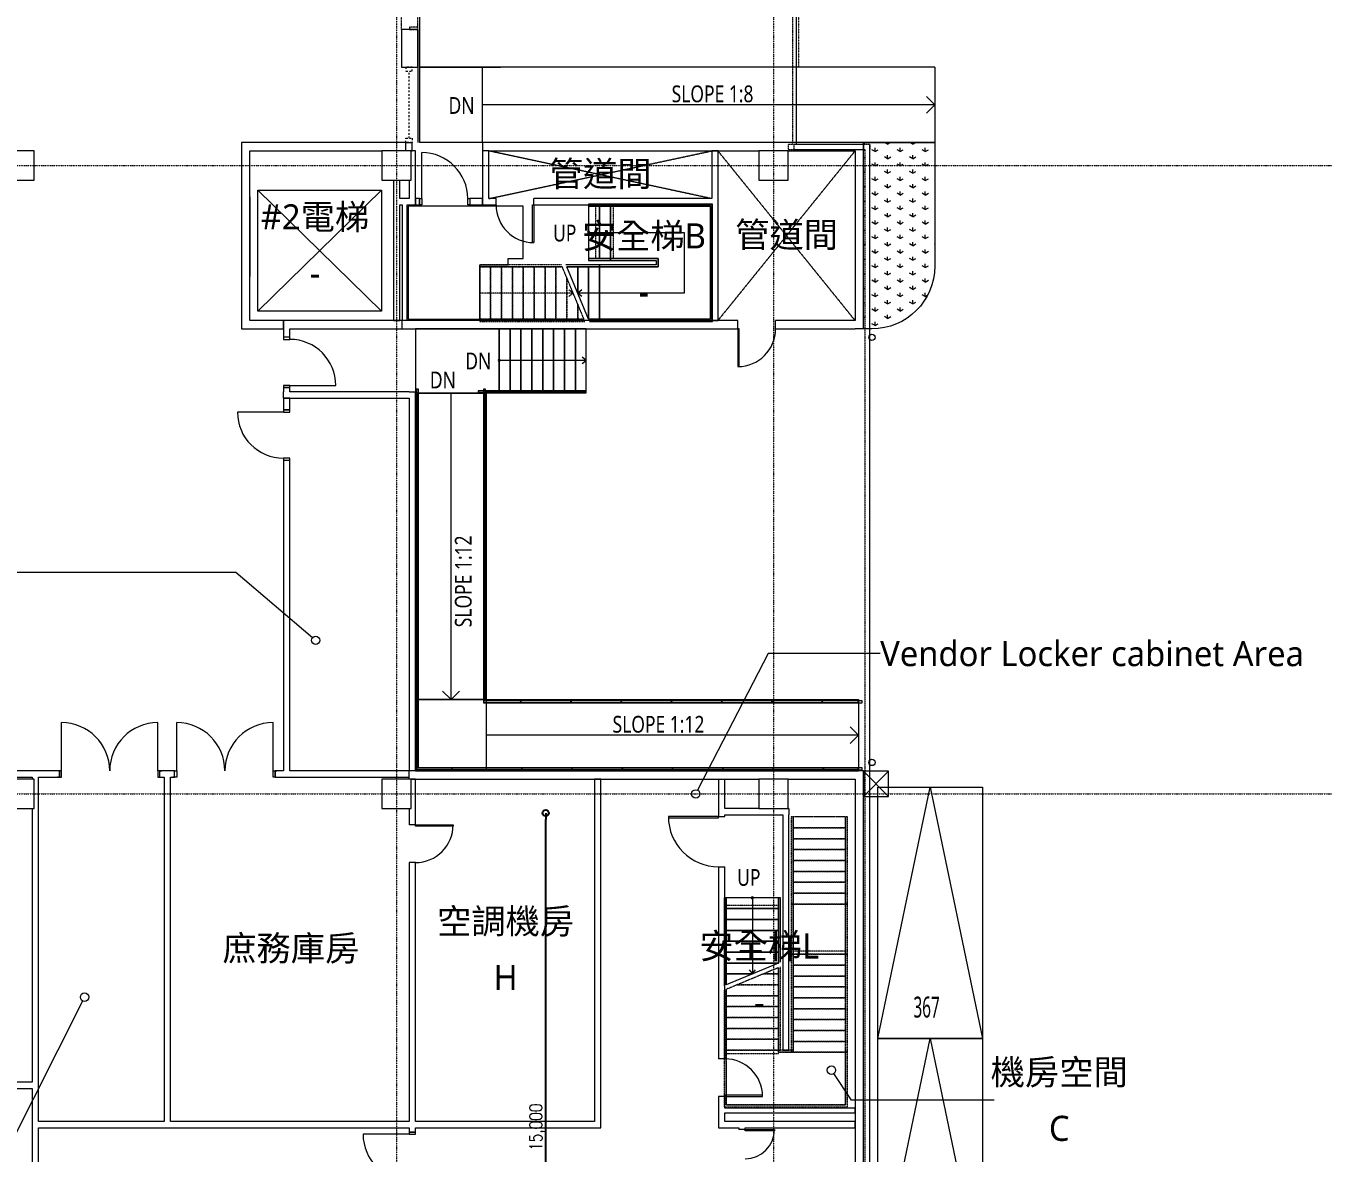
# Model space of a CAD drawing. Extents: x -212173 to 328152, y -560063 to 252500.
# Drawn here: x 240726 to 271699, y 6920 to 33828 of the extents above; entities that cross this region are included whole.
import ezdxf
from ezdxf.enums import TextEntityAlignment as Align

# ---------------------------------------------------------------- set-up
doc = ezdxf.new("R2010")
doc.units = 0
doc.header["$LTSCALE"] = 15
for name, pattern in [('H12PL1$0$DOTK1', [0.01, 0.005, -0.005]), ('H12PL1$0$HIDDEN', [0.4, 0.3, -0.1]), ('H12PL1$0$JJP_三點線', [0.9, 0.3, -0.15, 0, -0.15, 0, -0.15, 0, -0.15]), ('H12PL1$0$JJP_虛線(退縮線、投影線、地下室範圍、非屬本工程、圖面分區)', [0.45, 0.3, -0.15]), ('H12PL1$0$TAI_虛線', [5.644, 2.822, -2.822]), ('H12PL1$0$虛線', [0.846667, 0.423333, -0.423333])]:
    doc.linetypes.add(name, pattern=pattern)
for name, color, linetype in [('H12PL1$0$A-OBJE-2D', 252, 'Continuous'), ('H12PL1$0$A-RAIL', 252, 'Continuous'), ('H12PL1$0$A-STRS', 252, 'Continuous'), ('H12PL1$0$A-TEXT', 252, 'Continuous'), ('H12PL1$0$A-WALL-EX', 252, 'Continuous'), ('H12PL1$0$A-WALL-IN', 252, 'Continuous'), ('H12PL1$0$A-ZONE', 252, 'Continuous'), ('H12PL1$0$Door', 252, 'Continuous'), ('H12PL1$0$Hattch', 252, 'Continuous'), ('H12PL1$0$L10_14_KABE1', 252, 'Continuous'), ('H12PL1$0$L10_14_PKG', 252, 'Continuous'), ('H12PL1$0$L10_14_PKG-NN', 252, 'Continuous'), ('H12PL1$0$L10_14_SIAGE2', 252, 'Continuous'), ('H12PL1$0$L10_14_SUGATA3', 252, 'Continuous'), ('H12PL1$0$L10_14_SUGATA4', 252, 'Continuous'), ('H12PL1$0$L10_14_SUGATAD', 252, 'Continuous'), ('H12PL1$0$S-COL', 252, 'Continuous'), ('H12PL1$0$S-GRID', 252, 'Continuous'), ('H12PL1$0$S-SLAB-SHOW', 252, 'Continuous'), ('XFM2P25-200K$0$arc-dim', 2, 'Continuous'), ('XFM2P25-200K$0$M-PIPE-CHWR13', 94, 'Continuous')]:
    doc.layers.add(name, color=color, linetype=linetype)
doc.styles.add('H12PL1$0$Standard', font='', dxfattribs={"width": 0.8})
doc.styles.add('XFM2P25-200K$0$型式1', font='simplex.shx', dxfattribs={"width": 0.8, "bigfont": 'chineset.shx'})
doc.styles.get('H12PL1$0$Standard').set_extended_font_data('Microsoft JhengHei')
doc.dimstyles.new('XFM2P25-200K$0$ADS-100R', dxfattribs={"dimscale": 100, "dimtxt": 3, "dimasz": 1.5, "dimexe": 0, "dimexo": 0, "dimgap": 0.1, "dimtad": 1, "dimdec": 1, "dimrnd": 0.1, "dimdsep": 46, "dimlunit": 6, "dimtxsty": 'XFM2P25-200K$0$型式1', "dimblk1": 'XFM2P25-200K$0$_Origin', "dimblk2": 'XFM2P25-200K$0$_Origin', "dimsah": 1, "dimcen": 0, "dimclrd": 2, "dimclre": 11, "dimclrt": 7, "dimadec": 0, "dimazin": 0, "dimtfac": 1, "dimtdec": 1, "dimtix": 1, "dimtmove": 2, "dimatfit": 3, "dimldrblk": 'XFM2P25-200K$0$_Origin', "dimfxl": 1, "dimtolj": 1, "dimarcsym": 0})

# ---------------------------------------------------------------- blocks, each defined once
blk = doc.blocks.new('XFM2P25-200K$0$_Origin')
at = {"color": 0, "lineweight": -2}
blk.add_line((0, 0), (-1, 0), dxfattribs=at)
blk.add_circle((0, 0), 0.5, dxfattribs=at)
blk = doc.blocks.new('*D41')
at = {"layer": 'XFM2P25-200K$0$arc-dim', "color": 2, "lineweight": -2, "transparency": 16777216}
blk.add_line((226737, 187), (226737, 14887), dxfattribs=at)
at = {"layer": 'XFM2P25-200K$0$arc-dim', "color": 2, "lineweight": -2, "transparency": 16777216, "xscale": 150, "yscale": 150, "zscale": 150}
for p, rotation in [((226737, 15037), 90), ((226737, 37), 270)]:
    blk.add_blockref('XFM2P25-200K$0$_Origin', p, dxfattribs=dict(at, rotation=rotation))
at = {"layer": 'XFM2P25-200K$0$arc-dim', "color": 7, "transparency": 16777216, "insert": (226548, 7537), "char_height": 300, "attachment_point": 5, "rotation": 90, "style": 'XFM2P25-200K$0$型式1'}
blk.add_mtext('\\A1;15,000', dxfattribs=at)
blk = doc.blocks.new('H12PL1')
at = {"layer": 'H12PL1$0$Hattch', "linetype": 'Continuous', "lineweight": 0}
h = blk.add_hatch(dxfattribs=at)
h.set_pattern_fill('草_0001', color=256, scale=10, style=0, pattern_type=2)
h.set_pattern_definition([(90, (2e-12, 3e-12), (-600, 0), [86.60254, -259.8076]), (90, (300, 173.2), (-600, 0), [86.60254, -259.8076]), (30, (2e-12, 3e-12), (-300, 519.6152), [86.60254, -259.8076]), (30, (2e-12, 346.4), (-300, 519.6152), [86.60254, -259.8076]), (150, (2e-12, 3e-12), (300, 519.6152), [86.60254, -259.8076]), (150, (2e-12, 346.4), (300, 519.6152), [86.60254, -259.8076])])
edge = h.paths.add_edge_path()
edge.add_line((263750, 30550), (265450, 30550))
edge.add_line((265450, 30550), (265450, 27600))
edge.add_arc((263950, 27600), 1500, -90, 0, ccw=False)
edge.add_line((263950, 26100), (263750, 26100))
edge.add_line((263750, 26100), (263750, 30550))
at = {"layer": 'H12PL1$0$A-OBJE-2D', "lineweight": 0}
for p, q in [((265450, 31450), (265250, 31650)), ((265450, 31450), (265250, 31250)), ((249100, 29250), (249100, 27350)), ((249290, 26525), (252240, 29410)), ((249290, 29410), (252240, 26525)), ((249290, 26525), (249290, 29410)), ((249290, 29410), (252240, 29410)), ((252240, 29410), (252240, 26525)), ((252240, 26525), (249290, 26525)), ((253900, 17250), (253700, 17450)), ((253900, 17250), (254100, 17450)), ((263630, 16400), (263430, 16600)), ((263630, 16400), (263430, 16200))]:
    blk.add_line(p, q, dxfattribs=at)
at = {"layer": 'H12PL1$0$A-OBJE-2D', "linetype": 'H12PL1$0$HIDDEN', "lineweight": 0}
for p, q in [((254800, 29210), (260125, 30350)), ((260125, 29210), (254800, 30350)), ((260275, 26300), (263550, 30350)), ((263550, 26300), (260275, 30350))]:
    blk.add_line(p, q, dxfattribs=at)
at = {"layer": 'H12PL1$0$A-OBJE-2D', "lineweight": 0}
blk.add_lwpolyline([(254650, 30550), (254650, 32350)], dxfattribs=at)
at = {"layer": 'H12PL1$0$A-OBJE-2D', "lineweight": 0, "flags": 128}
for points in [[(265450, 31450), (254650, 31450)], [(253900, 17250), (253900, 24550)], [(263630, 16400), (254750, 16400)]]:
    blk.add_lwpolyline(points, dxfattribs=at)
at = {"layer": 'H12PL1$0$A-RAIL', "lineweight": 0}
for p, q in [((253125, 24661.03), (253075, 24661.03)), ((253075, 24661.03), (253075, 24570)), ((253075, 24570), (253075, 17250)), ((253117.5, 24560), (253082.5, 24560)), ((253082.5, 24560), (253082.5, 17250)), ((253117.5, 24560), (253082.5, 24560)), ((253082.5, 24560), (253082.5, 17250)), ((253117.5, 17250), (253117.5, 24560)), ((253117.5, 17250), (253117.5, 24560)), ((253125, 24570), (253125, 24661.03)), ((253125, 17250), (253125, 24570)), ((254550, 24625), (254550, 24575)), ((255050, 24625), (254550, 24625)), ((254550, 24575), (255050, 24575)), ((254560, 24617.5), (254560, 24582.5)), ((255050, 24617.5), (254560, 24617.5)), ((254560, 24617.5), (254560, 24582.5)), ((255050, 24617.5), (254560, 24617.5)), ((254560, 24582.5), (255050, 24582.5)), ((254560, 24582.5), (255050, 24582.5)), ((254725, 24661.03), (254675, 24661.03)), ((254675, 24661.03), (254675, 24570)), ((254675, 24570), (254675, 17175)), ((254717.5, 24560), (254682.5, 24560)), ((254682.5, 24560), (254682.5, 17182.5)), ((254717.5, 24560), (254682.5, 24560)), ((254682.5, 24560), (254682.5, 17182.5)), ((254717.5, 17217.5), (254717.5, 24560)), ((254717.5, 17217.5), (254717.5, 24560)), ((254725, 24570), (254725, 24661.03)), ((254725, 17225), (254725, 24570)), ((257130, 24625), (255050, 24625)), ((257120, 24617.5), (255050, 24617.5)), ((257120, 24617.5), (255050, 24617.5)), ((255050, 24582.5), (257120, 24582.5)), ((255050, 24582.5), (257120, 24582.5)), ((255050, 24575), (257130, 24575)), ((257120, 24582.5), (257120, 24617.5)), ((257120, 24582.5), (257120, 24617.5)), ((257130, 24575), (257130, 24625)), ((253075, 17250), (253075, 15575)), ((253082.5, 17250), (253082.5, 15582.5)), ((253082.5, 17250), (253082.5, 15582.5)), ((253117.5, 15617.5), (253117.5, 17250)), ((253117.5, 15617.5), (253117.5, 17250)), ((253125, 15625), (253125, 17250)), ((254675, 17175), (263630, 17175)), ((254682.5, 17182.5), (263620, 17182.5)), ((254682.5, 17182.5), (263620, 17182.5)), ((263620, 17217.5), (254717.5, 17217.5)), ((263620, 17217.5), (254717.5, 17217.5)), ((263630, 17225), (254725, 17225)), ((263620, 17182.5), (263620, 17217.5)), ((263620, 17182.5), (263620, 17217.5)), ((263721.03, 17225), (263630, 17225)), ((263630, 17175), (263721.03, 17175)), ((263721.03, 17175), (263721.03, 17225)), ((253075, 15575), (254750, 15575)), ((253082.5, 15582.5), (254750, 15582.5)), ((253082.5, 15582.5), (254750, 15582.5)), ((254750, 15617.5), (253117.5, 15617.5)), ((254750, 15617.5), (253117.5, 15617.5)), ((254750, 15625), (253125, 15625)), ((263630, 15625), (254750, 15625)), ((263620, 15617.5), (254750, 15617.5)), ((263620, 15617.5), (254750, 15617.5)), ((254750, 15582.5), (263620, 15582.5)), ((254750, 15582.5), (263620, 15582.5)), ((254750, 15575), (263630, 15575)), ((263620, 15582.5), (263620, 15617.5)), ((263620, 15582.5), (263620, 15617.5)), ((263721.03, 15625), (263630, 15625)), ((263630, 15575), (263721.03, 15575)), ((263721.03, 15575), (263721.03, 15625))]:
    blk.add_line(p, q, dxfattribs=at)
at = {"layer": 'H12PL1$0$A-RAIL', "lineweight": 0, "flags": 128}
for points in [[(253112.5, 24510, 1), (253087.5, 24510, 1)], [(254712.5, 24485, 1), (254687.5, 24485, 1)], [(254800, 24587.5, 1), (254800, 24612.5, 1)], [(256090, 24587.5, 1), (256090, 24612.5, 1)], [(253112.5, 23310, 1), (253087.5, 23310, 1)], [(254712.5, 23285, 1), (254687.5, 23285, 1)], [(253112.5, 22110, 1), (253087.5, 22110, 1)], [(254712.5, 22085, 1), (254687.5, 22085, 1)], [(253112.5, 20910, 1), (253087.5, 20910, 1)], [(254712.5, 20885, 1), (254687.5, 20885, 1)], [(253112.5, 19710, 1), (253087.5, 19710, 1)], [(254712.5, 19685, 1), (254687.5, 19685, 1)], [(253112.5, 18510, 1), (253087.5, 18510, 1)], [(254712.5, 18485, 1), (254687.5, 18485, 1)], [(253112.5, 17310, 1), (253087.5, 17310, 1)], [(254712.5, 17285, 1), (254687.5, 17285, 1)], [(255565, 17212.5, 1), (255565, 17187.5, 1)], [(256765, 17212.5, 1), (256765, 17187.5, 1)], [(257965, 17212.5, 1), (257965, 17187.5, 1)], [(259165, 17212.5, 1), (259165, 17187.5, 1)], [(260365, 17212.5, 1), (260365, 17187.5, 1)], [(261565, 17212.5, 1), (261565, 17187.5, 1)], [(262765, 17212.5, 1), (262765, 17187.5, 1)], [(253112.5, 16425, 1), (253087.5, 16425, 1)], [(253925, 15612.5, 1), (253925, 15587.5, 1)], [(255590, 15612.5, 1), (255590, 15587.5, 1)], [(256790, 15612.5, 1), (256790, 15587.5, 1)], [(257990, 15612.5, 1), (257990, 15587.5, 1)], [(259190, 15612.5, 1), (259190, 15587.5, 1)], [(260390, 15612.5, 1), (260390, 15587.5, 1)], [(261590, 15612.5, 1), (261590, 15587.5, 1)], [(262790, 15612.5, 1), (262790, 15587.5, 1)]]:
    blk.add_lwpolyline(points, format="xyb", close=True, dxfattribs=at)
at = {"layer": 'H12PL1$0$A-STRS', "lineweight": 0}
for p, q in [((257705, 29080), (257185, 29080)), ((257185, 29080), (257185, 29030)), ((257185, 29030), (257705, 29030)), ((257185, 29030), (257185, 27780)), ((257705, 29030), (257185, 29030)), ((257185, 29030), (257185, 27780)), ((257445, 29030), (257185, 29030)), ((257445, 29030), (257445, 27780)), ((257445, 27780), (257445, 29030)), ((257445, 29030), (257445, 27780)), ((257705, 29030), (257445, 29030)), ((257705, 29030), (257705, 29080)), ((257965, 29080), (257705, 29080)), ((257705, 29080), (257705, 29030)), ((257705, 29030), (257965, 29030)), ((257779.57, 29030), (257705, 29030)), ((257705, 29030), (257705, 27780)), ((257705, 29030), (257705, 27780)), ((257705, 29030), (257705, 27780)), ((257705, 27780), (257705, 29030)), ((257705, 29030), (257705, 27780)), ((257965, 29030), (257705, 29030)), ((257965, 29030), (257779.57, 29030)), ((260145, 29080), (257965, 29080)), ((257965, 29030), (260095, 29030)), ((260095, 29030), (257965, 29030)), ((260095, 29030), (257965, 29030)), ((260095, 29030), (260095, 26330)), ((260095, 26330), (260095, 29030)), ((260095, 26330), (260095, 29030)), ((260145, 26280), (260145, 29080)), ((257185, 28405), (257445, 28405)), ((257445, 28405), (257705, 28405)), ((257705, 28405), (257965, 28405)), ((257965, 28405), (259470, 28405)), ((259470, 28405), (259470, 26955)), ((257445, 27630), (256644.2, 27630)), ((256665, 27580), (257445, 27580)), ((257445, 27580), (256665, 27580)), ((256925, 27580), (256665, 27580)), ((257185, 26330), (256665, 27580)), ((256925, 26955), (256925, 27580)), ((257185, 27580), (256925, 27580)), ((256925, 27580), (256925, 26955)), ((256925, 26955), (256925, 27580)), ((257705, 27780), (257185, 27780)), ((257185, 27780), (257185, 27730)), ((257185, 27780), (257705, 27780)), ((257185, 27780), (257445, 27780)), ((257185, 27730), (257705, 27730)), ((257185, 26330), (257185, 27580)), ((257445, 27580), (257185, 27580)), ((257185, 27580), (257185, 26330)), ((257185, 26330), (257185, 27580)), ((257445, 27780), (257705, 27780)), ((257705, 27630), (257445, 27630)), ((257445, 27630), (257445, 27580)), ((257445, 27580), (257445, 27630)), ((257445, 27580), (257705, 27580)), ((257705, 27580), (257445, 27580)), ((257445, 26330), (257445, 27580)), ((257445, 26330), (257445, 27580)), ((257705, 27580), (257445, 27580)), ((257445, 27580), (257445, 26330)), ((257445, 26330), (257445, 27580)), ((257705, 27730), (257705, 27780)), ((257965, 27780), (257705, 27780)), ((257705, 27780), (257705, 27730)), ((257705, 27780), (257779.57, 27780)), ((257705, 27780), (257965, 27780)), ((257705, 27730), (257965, 27730)), ((258795, 27630), (257705, 27630)), ((257705, 27580), (258845, 27580)), ((258845, 27580), (257705, 27580)), ((258845, 27580), (257705, 27580)), ((257779.57, 27780), (257965, 27780)), ((258845, 27780), (257965, 27780)), ((257965, 27780), (258845, 27780)), ((257965, 27780), (258845, 27780)), ((257965, 27730), (258795, 27730)), ((258795, 27730), (258795, 27630)), ((258845, 27580), (258845, 27780)), ((258845, 27780), (258845, 27580)), ((258845, 27780), (258845, 27580)), ((257025, 27030), (256925, 26955)), ((257445, 26955), (256925, 26955)), ((256925, 26955), (257025, 26880)), ((257705, 26955), (257445, 26955)), ((259470, 26955), (257705, 26955)), ((257445, 26330), (257185, 26330)), ((257185, 26330), (257445, 26330)), ((257185, 26330), (257445, 26330)), ((257705, 26330), (257445, 26330)), ((257445, 26330), (257445, 26280)), ((257445, 26280), (257445, 26330)), ((257445, 26330), (257705, 26330)), ((257445, 26330), (257705, 26330)), ((260095, 26330), (257705, 26330)), ((257705, 26330), (260095, 26330)), ((257705, 26330), (260095, 26330)), ((255310, 26100), (255050, 26100)), ((255050, 26100), (255050, 24600)), ((255570, 26100), (255310, 26100)), ((255310, 26100), (255310, 24600)), ((255310, 24600), (255310, 26100)), ((255830, 26100), (255570, 26100)), ((255570, 26100), (255570, 24600)), ((255570, 24600), (255570, 26100)), ((256090, 26100), (255830, 26100)), ((255830, 26100), (255830, 24600)), ((255830, 24600), (255830, 26100)), ((256350, 26100), (256090, 26100)), ((256090, 26100), (256090, 24600)), ((256090, 24600), (256090, 26100)), ((256610, 26100), (256350, 26100)), ((256350, 26100), (256350, 24600)), ((256350, 24600), (256350, 26100)), ((256870, 26100), (256610, 26100)), ((256610, 26100), (256610, 24600)), ((256610, 24600), (256610, 26100)), ((257130, 26100), (256870, 26100)), ((256870, 26100), (256870, 24600)), ((256870, 24600), (256870, 26100)), ((257130, 24600), (257130, 26100)), ((257205.8, 26280), (257445, 26280)), ((257445, 26280), (257705, 26280)), ((257705, 26280), (260145, 26280)), ((257130, 25350), (257030, 25425)), ((255310, 25350), (255050, 25350)), ((256870, 25350), (255310, 25350)), ((257130, 25350), (256870, 25350)), ((257030, 25275), (257130, 25350)), ((255050, 24600), (255310, 24600)), ((255310, 24600), (255570, 24600)), ((255570, 24600), (255830, 24600)), ((255830, 24600), (256090, 24600)), ((256090, 24600), (256350, 24600)), ((256350, 24600), (256610, 24600)), ((256610, 24600), (256870, 24600)), ((256870, 24600), (257130, 24600)), ((260420, 12520), (260420, 10419.2)), ((260470, 12520), (260420, 12520)), ((260470, 10440), (260470, 12520)), ((260470, 12520), (260470, 10440)), ((261720, 12520), (260470, 12520)), ((261720, 12520), (260470, 12520)), ((260470, 12520), (260470, 12260)), ((261095, 12520), (261095, 12260)), ((261720, 12520), (261720, 10960)), ((261770, 12520), (261720, 12520)), ((261720, 10960), (261720, 12520)), ((261720, 12260), (261720, 12520)), ((261770, 10980.8), (261770, 12520)), ((261720, 12260), (260470, 12260)), ((260470, 12260), (261720, 12260)), ((261720, 12260), (260470, 12260)), ((260470, 12260), (260470, 12000)), ((261095, 12260), (261095, 10700)), ((261720, 12000), (261720, 12260)), ((261720, 12000), (260470, 12000)), ((260470, 12000), (261720, 12000)), ((261720, 12000), (260470, 12000)), ((260470, 12000), (260470, 11740)), ((261720, 11740), (261720, 12000)), ((261720, 11740), (260470, 11740)), ((260470, 11740), (261720, 11740)), ((261720, 11740), (260470, 11740)), ((260470, 11740), (260470, 11480)), ((261720, 11480), (260470, 11480)), ((260470, 11480), (261720, 11480)), ((261720, 11480), (260470, 11480)), ((260470, 11480), (260470, 11220)), ((261720, 11480), (261720, 11740)), ((261720, 11220), (261720, 11480)), ((261720, 11220), (260470, 11220)), ((260470, 11220), (261720, 11220)), ((261720, 11220), (260470, 11220)), ((260470, 11220), (260470, 10960)), ((261720, 10960), (261720, 11220)), ((261720, 10960), (260470, 10960)), ((260470, 10960), (261720, 10960)), ((261720, 10960), (260470, 10960)), ((260470, 10960), (260470, 10700)), ((261720, 10960), (260470, 10440)), ((261095, 10700), (260470, 10700)), ((260470, 10700), (261095, 10700)), ((261095, 10700), (260470, 10700)), ((260470, 10700), (260470, 10440)), ((261020, 10800), (261095, 10700)), ((261095, 10700), (261170, 10800))]:
    blk.add_line(p, q, dxfattribs=at)
at = {"layer": 'H12PL1$0$A-STRS', "linetype": 'H12PL1$0$JJP_虛線(退縮線、投影線、地下室範圍、非屬本工程、圖面分區)', "lineweight": 0}
for p, q in [((257360.68, 27780), (257360.68, 29030)), ((257779.57, 27780), (257779.57, 29030)), ((256535.89, 27630), (254585, 27630)), ((254585, 27630), (254585, 27580)), ((254585, 27580), (256556.69, 27580)), ((254845, 27580), (254585, 27580)), ((254585, 27580), (254585, 26330)), ((254845, 26330), (254845, 27580)), ((255105, 27580), (254845, 27580)), ((254845, 27580), (254845, 26330)), ((254845, 26330), (254845, 27580)), ((255105, 26330), (255105, 27580)), ((255365, 27580), (255105, 27580)), ((255105, 27580), (255105, 26330)), ((255105, 26330), (255105, 27580)), ((255365, 26330), (255365, 27580)), ((255625, 27580), (255365, 27580)), ((255365, 27580), (255365, 26330)), ((255365, 26330), (255365, 27580)), ((255625, 26330), (255625, 27580)), ((255885, 27580), (255625, 27580)), ((255625, 27580), (255625, 26330)), ((255625, 26330), (255625, 27580)), ((255885, 26330), (255885, 27580)), ((256145, 27580), (255885, 27580)), ((255885, 27580), (255885, 26330)), ((255885, 26330), (255885, 27580)), ((256145, 26330), (256145, 27580)), ((256405, 27580), (256145, 27580)), ((256145, 27580), (256145, 26330)), ((256145, 26330), (256145, 27580)), ((256405, 26330), (256405, 27580)), ((256556.69, 27580), (256405, 27580)), ((256405, 27580), (256405, 26330)), ((256405, 26330), (256405, 27580)), ((257076.69, 26330), (256556.69, 27580)), ((257445, 26330), (257445, 27580)), ((256665, 26330), (256665, 27319.64)), ((256665, 27319.64), (256665, 26330)), ((256665, 26330), (256665, 27319.64)), ((254845, 26955), (254585, 26955)), ((256816.69, 26955), (254845, 26955)), ((256816.69, 26955), (256716.69, 27030)), ((256716.69, 26880), (256816.69, 26955)), ((256925, 26330), (256925, 26694.64)), ((256925, 26694.64), (256925, 26330)), ((256925, 26330), (256925, 26694.64)), ((257076.69, 26330), (254585, 26330)), ((254585, 26330), (254585, 26280)), ((254585, 26330), (254845, 26330)), ((254845, 26330), (255105, 26330)), ((255105, 26330), (255365, 26330)), ((255365, 26330), (255625, 26330)), ((255625, 26330), (255885, 26330)), ((255885, 26330), (256145, 26330)), ((256145, 26330), (256405, 26330)), ((256405, 26330), (256665, 26330)), ((256665, 26330), (256925, 26330)), ((256925, 26330), (257076.69, 26330)), ((254585, 26280), (257097.49, 26280)), ((262070, 14450), (262020, 14450)), ((262020, 14450), (262020, 12370)), ((262070, 12370), (262070, 14450)), ((263320, 14450), (262070, 14450)), ((262070, 14450), (262070, 14190)), ((263370, 14450), (263320, 14450)), ((263320, 14450), (263320, 12370)), ((263320, 14190), (263320, 14450)), ((263370, 12370), (263370, 14450)), ((262070, 14190), (263320, 14190)), ((263320, 14190), (262070, 14190)), ((262070, 14190), (262070, 13930)), ((262070, 14190), (263320, 14190)), ((263320, 13930), (263320, 14190)), ((262070, 13930), (263320, 13930)), ((263320, 13930), (262070, 13930)), ((262070, 13930), (262070, 13670)), ((262070, 13930), (263320, 13930)), ((262070, 13670), (263320, 13670)), ((263320, 13670), (262070, 13670)), ((262070, 13670), (262070, 13410)), ((262070, 13670), (263320, 13670)), ((263320, 13670), (263320, 13930)), ((263320, 13410), (263320, 13670)), ((262070, 13410), (263320, 13410)), ((263320, 13410), (262070, 13410)), ((262070, 13410), (262070, 13150)), ((262070, 13410), (263320, 13410)), ((263320, 13150), (263320, 13410)), ((262070, 13150), (263320, 13150)), ((263320, 13150), (262070, 13150)), ((262070, 13150), (262070, 12890)), ((262070, 13150), (263320, 13150)), ((263320, 12890), (263320, 13150)), ((262070, 12890), (263320, 12890)), ((263320, 12890), (262070, 12890)), ((262070, 12890), (262070, 12630)), ((262070, 12890), (263320, 12890)), ((263320, 12630), (263320, 12890)), ((262070, 12630), (263320, 12630)), ((262070, 12630), (262070, 12370)), ((263320, 12630), (262070, 12630)), ((262070, 12630), (263320, 12630)), ((263320, 12370), (263320, 12630)), ((260470, 12345.85), (261720, 12345.85)), ((262070, 12370), (262020, 12370)), ((262020, 12370), (262020, 11170)), ((262020, 12370), (262070, 12370)), ((262070, 11170), (262070, 12370)), ((262070, 12370), (263320, 12370)), ((262070, 12370), (263320, 12370)), ((262070, 12370), (263320, 12370)), ((262070, 12370), (262070, 11170)), ((263320, 12370), (262070, 12370)), ((262070, 12370), (263320, 12370)), ((263370, 12370), (263320, 12370)), ((263320, 12370), (263320, 11170)), ((263320, 12370), (263370, 12370)), ((263320, 11170), (263320, 12370)), ((263370, 11170), (263370, 12370)), ((262070, 11170), (262020, 11170)), ((262020, 11170), (262020, 8830)), ((262020, 11170), (262070, 11170)), ((263320, 11247.7), (262070, 11247.7)), ((262070, 8830), (262070, 11170)), ((262070, 11170), (263320, 11170)), ((262070, 11170), (263320, 11170)), ((262070, 11170), (263320, 11170)), ((263320, 11170), (262070, 11170)), ((262070, 11170), (262070, 10910)), ((262070, 11170), (263320, 11170)), ((263370, 11170), (263320, 11170)), ((263320, 11170), (263320, 8830)), ((263320, 11170), (263370, 11170)), ((263320, 10910), (263320, 11170)), ((263370, 8830), (263370, 11170)), ((261720, 10851.69), (260470, 10331.69)), ((261720, 10851.69), (261720, 8880)), ((261720, 10700), (261720, 10851.69)), ((261770, 8880), (261770, 10872.49)), ((262070, 10910), (263320, 10910)), ((263320, 10910), (262070, 10910)), ((262070, 10910), (262070, 10650)), ((262070, 10910), (263320, 10910)), ((263320, 10650), (263320, 10910)), ((261720, 10700), (261355.36, 10700)), ((261355.36, 10700), (261720, 10700)), ((261720, 10700), (261355.36, 10700)), ((261720, 10440), (261720, 10700)), ((262070, 10650), (263320, 10650)), ((263320, 10650), (262070, 10650)), ((262070, 10650), (262070, 10390)), ((262070, 10650), (263320, 10650)), ((263320, 10390), (263320, 10650)), ((260420, 10310.89), (260420, 8880)), ((260470, 8880), (260470, 10331.69)), ((260470, 10331.69), (260470, 10180)), ((261720, 10440), (260730.36, 10440)), ((260730.36, 10440), (261720, 10440)), ((261720, 10440), (260730.36, 10440)), ((261720, 10180), (261720, 10440)), ((262070, 10390), (263320, 10390)), ((263320, 10390), (262070, 10390)), ((262070, 10390), (262070, 10130)), ((262070, 10390), (263320, 10390)), ((263320, 10130), (263320, 10390)), ((261720, 10180), (260470, 10180)), ((260470, 10180), (261720, 10180)), ((261720, 10180), (260470, 10180)), ((260470, 10180), (260470, 9920)), ((261720, 9920), (260470, 9920)), ((260470, 9920), (261720, 9920)), ((261720, 9920), (260470, 9920)), ((260470, 9920), (260470, 9660)), ((261720, 9920), (261720, 10180)), ((261720, 9660), (261720, 9920)), ((262070, 10130), (263320, 10130)), ((263320, 10130), (262070, 10130)), ((262070, 10130), (262070, 9870)), ((262070, 10130), (263320, 10130)), ((263320, 9870), (263320, 10130)), ((261720, 9660), (260470, 9660)), ((260470, 9660), (261720, 9660)), ((261720, 9660), (260470, 9660)), ((260470, 9660), (260470, 9400)), ((261720, 9400), (261720, 9660)), ((262070, 9870), (263320, 9870)), ((263320, 9870), (262070, 9870)), ((262070, 9870), (262070, 9610)), ((262070, 9870), (263320, 9870)), ((262070, 9610), (263320, 9610)), ((263320, 9610), (262070, 9610)), ((262070, 9610), (262070, 9350)), ((262070, 9610), (263320, 9610)), ((263320, 9610), (263320, 9870)), ((263320, 9350), (263320, 9610)), ((261720, 9400), (260470, 9400)), ((260470, 9400), (261720, 9400)), ((261720, 9400), (260470, 9400)), ((260470, 9400), (260470, 9140)), ((261720, 9140), (261720, 9400)), ((262070, 9350), (263320, 9350)), ((263320, 9350), (262070, 9350)), ((262070, 9350), (262070, 9090)), ((262070, 9350), (263320, 9350)), ((263320, 9090), (263320, 9350)), ((261720, 9140), (260470, 9140)), ((260470, 9140), (261720, 9140)), ((261720, 9140), (260470, 9140)), ((260470, 9140), (260470, 8880)), ((261720, 8880), (261720, 9140)), ((262070, 9090), (263320, 9090)), ((262070, 9090), (262070, 8830)), ((263320, 9090), (262070, 9090)), ((262070, 9090), (263320, 9090)), ((263320, 8830), (263320, 9090)), ((260420, 8880), (260470, 8880)), ((260420, 8880), (260420, 7530)), ((260470, 8880), (260420, 8880)), ((260470, 7580), (260470, 8880)), ((261720, 8880), (260470, 8880)), ((261720, 8880), (260470, 8880)), ((261720, 8880), (260470, 8880)), ((260470, 8880), (261720, 8880)), ((261720, 8880), (260470, 8880)), ((260470, 8880), (260470, 7580)), ((260470, 8802.3), (261720, 8802.3)), ((261720, 8880), (261770, 8880)), ((261720, 8880), (261720, 8830)), ((261770, 8880), (261720, 8880)), ((261720, 8830), (261720, 8880)), ((261720, 8830), (262070, 8830)), ((261720, 8802.3), (261720, 8830)), ((262070, 8830), (261720, 8830)), ((262070, 8880), (261770, 8880)), ((262020, 8830), (262070, 8830)), ((262070, 8830), (262070, 8880)), ((262070, 8830), (263320, 8830)), ((262070, 8830), (263320, 8830)), ((262070, 8830), (263320, 8830)), ((263320, 8830), (262070, 8830)), ((262070, 8830), (263320, 8830)), ((263370, 8830), (263320, 8830)), ((263320, 8830), (263320, 7580)), ((263320, 8830), (263370, 8830)), ((263320, 7580), (263320, 8830)), ((263370, 7530), (263370, 8830)), ((260420, 7530), (263370, 7530)), ((263320, 7580), (260470, 7580)), ((260470, 7580), (263320, 7580))]:
    blk.add_line(p, q, dxfattribs=at)
at = {"layer": 'H12PL1$0$A-STRS', "linetype": 'H12PL1$0$虛線', "lineweight": 0}
for p, q in [((254585, 27580), (254585, 26330)), ((256556.69, 27580), (254585, 27580)), ((254585, 26330), (257076.69, 26330)), ((263320, 14450), (262070, 14450)), ((262070, 14450), (262070, 12370)), ((263320, 12370), (263320, 14450)), ((262070, 12370), (262070, 11247.7)), ((263320, 11247.7), (263320, 12370)), ((262070, 11247.7), (262070, 11170)), ((262070, 11170), (262070, 8830)), ((263320, 11170), (263320, 11247.7)), ((263320, 8830), (263320, 11170)), ((261720, 8880), (261720, 10851.69)), ((260470, 10331.69), (260470, 8880)), ((260470, 8880), (260470, 8802.3)), ((260470, 8802.3), (260470, 7580)), ((261720, 8830), (261720, 8880)), ((262070, 8830), (261720, 8830)), ((263320, 7580), (263320, 8830)), ((260470, 7580), (263320, 7580))]:
    blk.add_line(p, q, dxfattribs=at)
at = {"layer": 'H12PL1$0$A-STRS', "lineweight": 0, "flags": 128}
for points in [[(257185, 28380, 1), (257185, 28430, 1)], [(255050, 25325, 1), (255050, 25375, 1)], [(261070, 12520, 1), (261120, 12520, 1)]]:
    blk.add_lwpolyline(points, format="xyb", close=True, dxfattribs=at)
at = {"layer": 'H12PL1$0$A-WALL-EX', "lineweight": 0}
for p, q in [((253109.42, 33250), (252714.42, 33250)), ((252900, 26100), (253050, 26100)), ((250050, 25900), (249900, 25900)), ((250050, 24700), (249900, 24700)), ((252900, 24600), (253050, 24600)), ((253050, 15550), (252900, 15550)), ((253050, 15550), (252900, 15550))]:
    blk.add_line(p, q, dxfattribs=at)
at = {"layer": 'H12PL1$0$A-WALL-EX', "linetype": 'H12PL1$0$JJP_虛線(退縮線、投影線、地下室範圍、非屬本工程、圖面分區)', "lineweight": 0}
for p, q in [((263780, 30500), (262087.86, 30500)), ((263900, 30500), (263780, 30500)), ((263900, 30380), (263900, 30500)), ((263900, -2530), (263900, 30380))]:
    blk.add_line(p, q, dxfattribs=at)
at = {"layer": 'H12PL1$0$A-WALL-EX', "linetype": 'H12PL1$0$JJP_虛線(退縮線、投影線、地下室範圍、非屬本工程、圖面分區)', "lineweight": 0, "flags": 128}
for points in [[(262050, 90450), (262050, 30500)], [(262150, 30500), (262150, 90550)], [(262050, 30500), (261950.38, 30500)], [(261950.38, 30500), (261950.38, 30380)], [(261950.38, 30380), (263780, 30380)], [(263900.03, 30500.03), (262087.86, 30500.03)], [(262087.86, 30500.03), (262087.86, 30500)], [(262087.86, 30500), (262087.86, 30380)], [(262087.86, 30380), (263780, 30380)], [(263900, 30500), (262150, 30500)], [(263780, 30380), (263780, -2530)], [(263780, 30380), (263780, -2530)], [(263900, 30500), (263900, 30380)], [(263900, -2650), (263900, 30380)], [(263900.03, 30500.03), (263900.03, 30500)], [(263900.03, -2650.03), (263900.03, 30500)]]:
    blk.add_lwpolyline(points, dxfattribs=at)
at = {"layer": 'H12PL1$0$A-WALL-EX', "lineweight": 0, "flags": 128}
for points in [[(262150, 30500), (262150, 90550)], [(262150, 30500), (262150, 90550)], [(252714.42, 33250), (252714.42, 32350)], [(253109.42, 33250), (253109.42, 32350)], [(253109.42, 33250), (253109.42, 32350)], [(253109.42, 33250), (253109.42, 32350)], [(253109.42, 33250), (253109.42, 32350)], [(253109.42, 32350), (253109.42, 33250)], [(252714.42, 32350), (253109.42, 32350)], [(253109.42, 32350), (253109.42, 30550)], [(262050, 30550), (254650, 30550)], [(263750, 30550), (262050, 30550)], [(263750, 30550), (263750, 30350)], [(254800, 30350), (261250, 30350)], [(261950, 30350), (262050, 30350)], [(262050, 30350), (263550, 30350)], [(263550, 30350), (263550, 26300)], [(263750, 26100), (263750, 30350)], [(249900, 26300), (249900, 26100)], [(249900, 26100), (249900, 25900)], [(250050, 25900), (250050, 26100)], [(253050, 26100), (253050, 15550)], [(253050, 26100), (253050, 15550)], [(263750, 26100), (263550, 26100)], [(249900, 24700), (249900, 24600)], [(249900, 24450), (249900, 24600)], [(250050, 24600), (250050, 24700)], [(252900, 24600), (250050, 24600)], [(253050, 24600), (253050, 15550)], [(253050, 24600), (253050, 15550)], [(253050, 15550), (253050, 24600)], [(249900, 24450), (252900, 24450)], [(252900, 24450), (252900, 15550)], [(252900, 15350), (252900, 15550)], [(263750, 15550), (253050, 15550)], [(263750, 15550), (263750, 15350)], [(252950, 15350), (261250, 15350)], [(261950, 15350), (263550, 15350)], [(263550, 15350), (263550, -350)], [(263750, -550), (263750, 15350)]]:
    blk.add_lwpolyline(points, dxfattribs=at)
at = {"layer": 'H12PL1$0$A-WALL-IN', "lineweight": 0}
for p, q in [((252825, 32350), (252975, 32350)), ((252825, 30350), (252825, 30550)), ((252825, 30550), (252975, 30550)), ((252825, 30350), (252825, 30550)), ((254800, 30350), (254650, 30350)), ((254800, 30350), (254650, 30350)), ((253150, 29210), (253150, 29060)), ((254350, 29210), (254350, 29060)), ((254975, 29060), (254975, 29210)), ((255875, 29060), (255875, 29210)), ((252850, 26300), (252737, 26300)), ((252850, 26300), (252737, 26300)), ((260750, 26100), (260750, 26300)), ((261650, 26100), (261650, 26300)), ((249900, 24165), (250050, 24165)), ((249900, 22965), (250050, 22965)), ((244550, 15550), (244507, 15550)), ((244550, 15400), (244550, 15550)), ((246950, 15550), (246993, 15550)), ((246950, 15400), (246950, 15550)), ((247300, 15550), (247257, 15550)), ((247300, 15400), (247300, 15550)), ((249700, 15550), (249743, 15550)), ((249700, 15400), (249700, 15550)), ((244550, 15400), (244507, 15400)), ((246950, 15400), (246993, 15400)), ((247300, 15400), (247257, 15400)), ((249700, 15400), (249743, 15400)), ((253050, 14260), (252900, 14260)), ((260290, 14460), (260440, 14460)), ((253050, 13360), (252900, 13360)), ((260290, 13260), (260440, 13260)), ((260440, 8675), (260290, 8675)), ((260440, 7775), (260290, 7775)), ((252900, 6925), (253050, 6925)), ((260925, 6985), (260775, 6985))]:
    blk.add_line(p, q, dxfattribs=at)
at = {"layer": 'H12PL1$0$A-WALL-IN', "lineweight": 0, "flags": 128}
for points in [[(248900, 30550), (248900, 30350)], [(252825, 30550), (248900, 30550)], [(252975, 30350), (252975, 30550)], [(254650, 30550), (254650, 30350)], [(248900, 30350), (248900, 26100)], [(249100, 26300), (249100, 30350)], [(249100, 30350), (252250, 30350)], [(253050, 30350), (252950, 30350)], [(252950, 30350), (252975, 30350)], [(253050, 29210), (253050, 30350)], [(254650, 30350), (254650, 29060)], [(254800, 29210), (254800, 30350)], [(260275, 30350), (260125, 30350)], [(260125, 30350), (260125, 29210)], [(260275, 26300), (260275, 30350)], [(252525, 29650), (252525, 26300)], [(252675, 29210), (252675, 29650)], [(252900, 29650), (252900, 29210)], [(252900, 29210), (252675, 29210)], [(253150, 29210), (253050, 29210)], [(253050, 29210), (253050, 29060)], [(253050, 29060), (253050, 29210)], [(254650, 29210), (254350, 29210)], [(254650, 29060), (254650, 29210)], [(254975, 29210), (254800, 29210)], [(260125, 29210), (255875, 29210)], [(252675, 26300), (252675, 29060)], [(252675, 29060), (252737, 29060)], [(252737, 29060), (252737, 26300)], [(252850, 26300), (252850, 29060)], [(252850, 29060), (253050, 29060)], [(253050, 29060), (253150, 29060)], [(254350, 29060), (254650, 29060)], [(254650, 29060), (254800, 29060)], [(254800, 29060), (254975, 29060)], [(255875, 29060), (260125, 29060)], [(260125, 29060), (260125, 26300)], [(248900, 26100), (249100, 26100)], [(249900, 26300), (249100, 26300)], [(249100, 26100), (249900, 26100)], [(252737, 26300), (249900, 26300)], [(249900, 26100), (249900, 26300)], [(250050, 26100), (252737, 26100)], [(252525, 26300), (252675, 26300)], [(252737, 26100), (252737, 26300)], [(252737, 26100), (252737, 26300)], [(252737, 26100), (260750, 26100)], [(260750, 26300), (252850, 26300)], [(260125, 26300), (260275, 26300)], [(263550, 26300), (261650, 26300)], [(261650, 26100), (263550, 26100)], [(249900, 24450), (249900, 24165)], [(250050, 24450), (249900, 24450)], [(250050, 24165), (250050, 24450)], [(249900, 22965), (249900, 15550)], [(250050, 15550), (250050, 22965)], [(244550, 15550), (243300, 15550)], [(247300, 15550), (246950, 15550)], [(249900, 15550), (249700, 15550)], [(252900, 15550), (250050, 15550)], [(252900, 15400), (252900, 15550)], [(243225, 15400), (243900, 15400)], [(243900, 15400), (243900, 15350)], [(244050, 15400), (244550, 15400)], [(244050, 7175), (244050, 15400)], [(246950, 15400), (247050, 15400)], [(247050, 15400), (247050, 7175)], [(247200, 7175), (247200, 15400)], [(247200, 15400), (247300, 15400)], [(249700, 15400), (252900, 15400)], [(253050, 15350), (252950, 15350)], [(253050, 14260), (253050, 15350)], [(257475, 15350), (257325, 15350)], [(257325, 15350), (257325, 7175)], [(257475, 7175), (257475, 15350)], [(260290, 15350), (260290, 14460)], [(260290, 15350), (260440, 15350)], [(260440, 14650), (260440, 15350)], [(243900, 14650), (243900, 8118.48)], [(252900, 14650), (252900, 14260)], [(261250, 14650), (260440, 14650)], [(261970, 14650), (261950, 14650)], [(261970, 14650), (261970, 14500)], [(260440, 14500), (261820, 14500)], [(260440, 14460), (260440, 14500)], [(261820, 14500), (261820, 8880)], [(261970, 8880), (261970, 14500)], [(252900, 13360), (252900, 7175)], [(253050, 7175), (253050, 13360)], [(260290, 13260), (260290, 8675)], [(260440, 8675), (260440, 13260)], [(261820, 8880), (261970, 8880)], [(243900, 8118.48), (224700, 8118.48)], [(224550, 7968.48), (243900, 7968.48)], [(243900, 7968.48), (243900, 7175)], [(260290, 7775), (260290, 7025)], [(260440, 7500), (260440, 7775)], [(263550, 7500), (260440, 7500)], [(263550, 7387.5), (263550, 7500)], [(243900, 7175), (243900, 7025)], [(247050, 7175), (244050, 7175)], [(252900, 7175), (247200, 7175)], [(257325, 7175), (253050, 7175)], [(257475, 7025), (257475, 7175)], [(260440, 7387.5), (263550, 7387.5)], [(260440, 7175), (260440, 7387.5)], [(263550, 7175), (260440, 7175)], [(263550, 7025), (263550, 7175)], [(243900, 7025), (243900, 350)], [(244050, 7025), (252900, 7025)], [(244050, -350), (244050, 7025)], [(252900, 7025), (252900, 6925)], [(253050, 7025), (257475, 7025)], [(253050, 6925), (253050, 7025)], [(260290, 7025), (260440, 7025)], [(260440, 7025), (260775, 7025)], [(260775, 7025), (260775, 6985)], [(260925, 6985), (260925, 7025)], [(260925, 7025), (263550, 7025)]]:
    blk.add_lwpolyline(points, dxfattribs=at)
at = {"layer": 'H12PL1$0$A-ZONE', "lineweight": 0}
for p, q in [((242706.16, 20293.19), (248758.89, 20293.19)), ((248758.89, 20293.19), (250591.35, 18730.76)), ((261475.01, 18350.87), (259788.6, 15088.83)), ((264144.84, 18350.87), (261475.01, 18350.87)), ((243352.9, 6565.08), (245105.7, 10057.52)), ((263462.86, 7687.72), (263039.08, 8321.04)), ((266866.25, 7687.72), (263462.86, 7687.72))]:
    blk.add_line(p, q, dxfattribs=at)
for centre in [(250667.45, 18665.88), (259742.68, 15000), (245150.55, 10146.89), (262983.47, 8404.15)]:
    blk.add_circle(centre, 100, dxfattribs=at)
at = {"layer": 'H12PL1$0$Door', "linetype": 'H12PL1$0$JJP_虛線(退縮線、投影線、地下室範圍、非屬本工程、圖面分區)', "lineweight": 0}
for p, q in [((252714.42, 33250), (252714.42, 37250)), ((253109.42, 33250), (253109.42, 37250)), ((253109.42, 33300), (252909.42, 33300)), ((252909.42, 33300), (252909.42, 33250)), ((252909.42, 33250), (253109.42, 33250)), ((253109.42, 33250), (253109.42, 33300))]:
    blk.add_line(p, q, dxfattribs=at)
at = {"layer": 'H12PL1$0$Door', "linetype": 'H12PL1$0$TAI_虛線', "lineweight": 0}
for p, q in [((252825, 32350), (252825, 32250)), ((252975, 32350), (252825, 32350)), ((252825, 32250), (252975, 32250)), ((252900, 30650), (252900, 32250)), ((252975, 32250), (252975, 32350)), ((252825, 30550), (252825, 30650)), ((252825, 30650), (252975, 30650)), ((252975, 30550), (252825, 30550)), ((252975, 30650), (252975, 30550))]:
    blk.add_line(p, q, dxfattribs=at)
at = {"layer": 'H12PL1$0$Door', "lineweight": 0}
for p, q in [((253200, 29210), (253200, 30310)), ((253150, 29210), (253200, 29210)), ((253150, 29060), (253150, 29210)), ((253150, 29210), (253150, 29060)), ((253150, 29210), (253150, 29060)), ((253200, 29210), (253200, 29060)), ((254300, 29060), (254300, 29210)), ((254300, 29210), (254350, 29210)), ((254350, 29210), (254350, 29060)), ((254350, 29210), (254350, 29060)), ((254350, 29210), (254350, 29060)), ((254975, 29060), (254975, 29210)), ((255875, 29060), (255875, 29210)), ((253200, 29060), (253150, 29060)), ((254350, 29060), (254300, 29060)), ((255845, 28160), (255845, 29060)), ((255845, 29060), (255875, 29060)), ((255875, 29060), (255875, 28160)), ((255875, 28160), (255845, 28160)), ((252900, 26100), (253050, 26100)), ((260750, 26100), (260750, 26300)), ((260750, 26100), (260750, 25200)), ((260780, 26100), (260750, 26100)), ((260780, 25200), (260780, 26100)), ((261650, 26100), (261650, 26300)), ((249900, 25900), (249900, 25850)), ((250050, 25900), (249900, 25900)), ((250050, 25900), (249900, 25900)), ((250050, 25900), (249900, 25900)), ((249900, 25850), (250050, 25850)), ((250050, 25850), (250050, 25900)), ((260750, 25200), (260780, 25200)), ((250050, 24750), (249900, 24750)), ((249900, 24750), (249900, 24700)), ((249900, 24700), (250050, 24700)), ((250050, 24700), (249900, 24700)), ((250050, 24700), (249900, 24700)), ((250050, 24700), (250050, 24750)), ((250050, 24750), (251150, 24750)), ((252900, 24600), (253050, 24600)), ((249900, 24165), (249900, 24115)), ((250050, 24165), (249900, 24165)), ((249900, 24165), (250050, 24165)), ((249900, 24165), (250050, 24165)), ((250050, 24115), (250050, 24165)), ((249900, 24115), (248800, 24115)), ((249900, 24115), (250050, 24115)), ((250050, 23015), (249900, 23015)), ((249900, 23015), (249900, 22965)), ((249900, 22965), (250050, 22965)), ((249900, 22965), (250050, 22965)), ((249900, 22965), (250050, 22965)), ((250050, 22965), (250050, 23015)), ((244600, 15550), (244600, 16700)), ((246900, 15550), (246900, 16700)), ((247350, 15550), (247350, 16700)), ((249650, 15550), (249650, 16700)), ((244550, 15550), (244507, 15550)), ((244550, 15550), (244507, 15550)), ((244600, 15550), (244550, 15550)), ((244550, 15550), (244550, 15400)), ((244550, 15400), (244550, 15550)), ((244550, 15400), (244550, 15550)), ((244600, 15400), (244600, 15550)), ((246950, 15550), (246900, 15550)), ((246900, 15550), (246900, 15400)), ((246950, 15400), (246950, 15550)), ((246950, 15400), (246950, 15550)), ((246950, 15400), (246950, 15550)), ((246950, 15550), (246993, 15550)), ((246950, 15550), (246993, 15550)), ((247300, 15550), (247257, 15550)), ((247300, 15550), (247257, 15550)), ((247300, 15550), (247350, 15550)), ((247300, 15400), (247300, 15550)), ((247300, 15400), (247300, 15550)), ((247300, 15400), (247300, 15550)), ((247350, 15550), (247350, 15400)), ((249650, 15400), (249650, 15550)), ((249650, 15550), (249700, 15550)), ((249700, 15550), (249700, 15400)), ((249700, 15400), (249700, 15550)), ((249700, 15400), (249700, 15550)), ((249700, 15550), (249743, 15550)), ((249700, 15550), (249743, 15550)), ((244550, 15400), (244507, 15400)), ((244550, 15400), (244507, 15400)), ((244550, 15400), (244600, 15400)), ((246900, 15400), (246950, 15400)), ((246950, 15400), (246993, 15400)), ((246950, 15400), (246993, 15400)), ((247300, 15400), (247257, 15400)), ((247300, 15400), (247257, 15400)), ((247350, 15400), (247300, 15400)), ((249700, 15400), (249650, 15400)), ((249700, 15400), (249743, 15400)), ((249700, 15400), (249743, 15400)), ((253050, 14260), (252900, 14260)), ((253050, 14260), (253950, 14260)), ((253050, 14230), (253050, 14260)), ((253950, 14260), (253950, 14230)), ((260290, 14460), (259090, 14460)), ((259090, 14460), (259090, 14430)), ((259090, 14430), (260290, 14430)), ((260290, 14430), (260290, 14460)), ((260290, 14460), (260440, 14460)), ((253950, 14230), (253050, 14230)), ((253050, 13360), (252900, 13360)), ((260290, 13260), (260440, 13260)), ((260440, 8675), (260290, 8675)), ((260440, 7775), (260290, 7775)), ((261340, 7805), (260440, 7805)), ((260440, 7805), (260440, 7775)), ((260440, 7775), (261340, 7775)), ((261340, 7775), (261340, 7805)), ((252900, 6875), (251800, 6875)), ((252900, 6925), (252900, 6875)), ((253050, 6925), (252900, 6925)), ((252900, 6925), (253050, 6925)), ((252900, 6925), (253050, 6925)), ((252900, 6875), (253050, 6875)), ((253050, 6875), (253050, 6925)), ((260925, 6985), (260775, 6985)), ((260925, 6985), (261625, 6985)), ((260925, 6955), (260925, 6985)), ((261625, 6955), (260925, 6955)), ((261625, 6985), (261625, 6955))]:
    blk.add_line(p, q, dxfattribs=at)
for centre, radius, start, end in [((253200, 29210), 1100, 0, 90), ((255875, 29060), 900, 180, 270), ((260750, 26100), 900, 270, 0), ((250050, 24750), 1100, 0, 90), ((249900, 24115), 1100, 180, 270), ((244600, 15550), 1150, 0, 90), ((246900, 15550), 1150, 90, 180), ((247350, 15550), 1150, 0, 90), ((249650, 15550), 1150, 90, 180), ((253050, 14260), 900, 270, 0), ((260290, 14460), 1200, 180, 270), ((260440, 7775), 900, 0, 90), ((252900, 6875), 1100, 180, 270), ((260925, 6985), 700, 270, 0)]:
    blk.add_arc(centre, radius, start, end, dxfattribs=at)
at = {"layer": 'H12PL1$0$Hattch', "lineweight": 0, "flags": 128}
blk.add_lwpolyline([(263750, 30550), (265450, 30550), (265450, 27600, -0.41421356), (263950, 26100), (263750, 26100)], format="xyb", close=True, dxfattribs=at)
at = {"layer": 'H12PL1$0$L10_14_KABE1', "lineweight": 0}
blk.add_line((263750, -550), (263750, 15550), dxfattribs=at)
at = {"layer": 'H12PL1$0$L10_14_PKG', "lineweight": 0, "flags": 128}
for points in [[(264087.82, 9158.6), (265337.82, 15158.6), (266587.82, 9158.6)], [(264087.82, 3158.59), (265337.82, 9158.59), (266587.82, 3158.59)]]:
    blk.add_lwpolyline(points, dxfattribs=at)
for points in [[(264087.82, 9158.6), (264087.82, 15158.6), (266587.82, 15158.6), (266587.82, 9158.6)], [(264087.82, 3158.59), (264087.82, 9158.59), (266587.82, 9158.59), (266587.82, 3158.59)]]:
    blk.add_lwpolyline(points, close=True, dxfattribs=at)
at = {"layer": 'H12PL1$0$L10_14_SIAGE2', "lineweight": 0}
for centre in [(263950, 25900), (263950, 15750)]:
    blk.add_circle(centre, 75, dxfattribs=at)
at = {"layer": 'H12PL1$0$L10_14_SUGATA3', "lineweight": 0}
for p, q in [((263750, 14941.14), (264350, 15541.14)), ((263750, 15541.14), (264350, 14941.14))]:
    blk.add_line(p, q, dxfattribs=at)
at = {"layer": 'H12PL1$0$L10_14_SUGATA3', "lineweight": 0, "flags": 128}
for points in [[(263750, 14941.14), (264350, 14941.14), (264350, 15541.14), (263750, 15541.14)], [(263750, 15541.14), (263750, 14941.14)]]:
    blk.add_lwpolyline(points, dxfattribs=at)
at = {"layer": 'H12PL1$0$L10_14_SUGATA4', "lineweight": 0}
for p, q in [((253150, 57650), (253150, 32350)), ((253150, 32350), (255085, 32350))]:
    blk.add_line(p, q, dxfattribs=at)
at = {"layer": 'H12PL1$0$L10_14_SUGATAD', "linetype": 'H12PL1$0$DOTK1', "lineweight": 0}
for p, q in [((262200, 90600), (262200, 32350)), ((263900, -2650), (263900, 26100))]:
    blk.add_line(p, q, dxfattribs=at)
at = {"layer": 'H12PL1$0$S-COL', "lineweight": 0, "flags": 128}
for points in [[(243250, 29650), (243950, 29650), (243950, 30350), (243250, 30350)], [(252250, 29650), (252950, 29650), (252950, 30350), (252250, 30350)], [(261250, 29650), (261950, 29650), (261950, 30350), (261250, 30350)], [(243250, 14650), (243950, 14650), (243950, 15350), (243250, 15350)], [(252250, 14650), (252950, 14650), (252950, 15350), (252250, 15350)], [(261250, 14650), (261950, 14650), (261950, 15350), (261250, 15350)]]:
    blk.add_lwpolyline(points, close=True, dxfattribs=at)
at = {"layer": 'H12PL1$0$S-GRID', "linetype": 'H12PL1$0$JJP_三點線', "lineweight": 0}
for p, q in [((252600, 128250), (252600, -28000)), ((261600, 128250), (261600, -28000)), ((-29000, 30000), (289600, 30000)), ((-29000, 15000), (289600, 15000))]:
    blk.add_line(p, q, dxfattribs=at)
at = {"layer": 'H12PL1$0$S-SLAB-SHOW', "lineweight": 0, "flags": 128}
for points in [[(253150, 32350), (253150, 30550)], [(265450, 32350), (254650, 32350), (253150, 32350)], [(265450, 32350), (265450, 30550)], [(265450, 30550), (254650, 30550), (253150, 30550)], [(253050, 24570), (253050, 17250)], [(254750, 24570), (253050, 24570)], [(254750, 17250), (254750, 24570)], [(253050, 17250), (254750, 17250)], [(254750, 15550), (254750, 17250)], [(254750, 17250), (263630, 17250)], [(263630, 17250), (263630, 15550)], [(254750, 15550), (263630, 15550)]]:
    blk.add_lwpolyline(points, dxfattribs=at)
for points in [[(252880, 26330), (254585, 26330), (254585, 27630), (255265, 27630), (255265, 27780), (255625, 27780), (255625, 29030), (252880, 29030)], [(255050, 26100), (253050, 26100), (253050, 24570), (254750.29, 24570), (254750.29, 24600), (255050, 24600)], [(253050, 15550), (254750, 15550), (254750, 17250), (253050, 17250)]]:
    blk.add_lwpolyline(points, close=True, dxfattribs=at)
at = {"layer": 'H12PL1$0$A-TEXT', "linetype": 'Continuous', "lineweight": 0, "char_height": 400, "style": 'H12PL1$0$Standard'}
for s, insert, attachment_point in [('\\A1;SLOPE 1:8', (259167.98, 31911.89), 1), ('\\A1;DN', (253840.49, 31433.78), 4), ('\\A1;UP', (256337.32, 28385.49), 4), ('\\A1;DN', (254240.49, 25333.78), 4), ('\\A1;DN', (253395.24, 24879.73), 4), ('\\A1;SLOPE 1:12 ', (257757.78, 16861.89), 1), ('\\A1;UP', (260732.67, 13002.15), 4)]:
    blk.add_mtext(s, dxfattribs=dict(at, insert=insert, attachment_point=attachment_point))
at = {"layer": 'H12PL1$0$A-TEXT', "linetype": 'Continuous', "lineweight": 0, "insert": (253991.62, 18977.4), "char_height": 400, "attachment_point": 1, "rotation": 90, "style": 'H12PL1$0$Standard'}
blk.add_mtext('\\A1;SLOPE 1:12 ', dxfattribs=at)
at = {"layer": 'H12PL1$0$A-ZONE', "style": 'H12PL1$0$Standard'}
for s, p in [('管道間', (257462.5, 30102.55)), ('#2電梯', (250651.5, 29074.9)), ('安全梯B', (258504.91, 28621.87)), ('管道間', (261912.5, 28647.55)), ('-', (250651.5, 27734.53)), ('-', (258504.91, 27279.97)), ('Vendor Locker cabinet Area', (269206.9, 18648.72)), ('空調機房', (255201.93, 12259.71)), ('庶務庫房', (250074.01, 11614.86)), ('安全梯L', (261261.67, 11668.92)), ('H', (255201.93, 10917.81)), ('-', (261261.67, 10327.03)), ('機房空間', (268423.01, 8656.64)), ('C', (268423.01, 7314.75))]:
    blk.add_text(s, height=600, dxfattribs=at).set_placement(p, align=Align.TOP_CENTER)
at = {"layer": 'H12PL1$0$L10_14_PKG-NN', "linetype": 'Continuous', "lineweight": 0, "insert": (264942.79, 9906.43), "char_height": 500, "attachment_point": 4, "style": 'H12PL1$0$Standard'}
blk.add_mtext('\\A1;{\\W0.56;367}', dxfattribs=at)
blk = doc.blocks.new('XFM2P25-200K$0$A$C8ab4c955')
at = {"layer": 'XFM2P25-200K$0$arc-dim'}
dim = blk.add_linear_dim(base=(226736.91, 15036.63), p1=(226736.91, 36.63), p2=(226736.91, 15036.63), angle=90, dimstyle='XFM2P25-200K$0$ADS-100R', dxfattribs=at)
dim.commit()
dim.dimension.update_dxf_attribs({"geometry": '*D41', "text_midpoint": (226548.34, 7536.63)})
blk = doc.blocks.new('XFM2P25-200K')
at = {"layer": 'XFM2P25-200K$0$M-PIPE-CHWR13'}
blk.add_blockref('XFM2P25-200K$0$A$C8ab4c955', (26400, 0), dxfattribs=at)

msp = doc.modelspace()

# ---------------------------------------------------------------- block references
msp.add_blockref('XFM2P25-200K', (0, 0))

# ---------------------------------------------------------------- next in the draw order: block references
msp.add_blockref('H12PL1', (-3024, 495))

doc.saveas('drawing.dxf')
